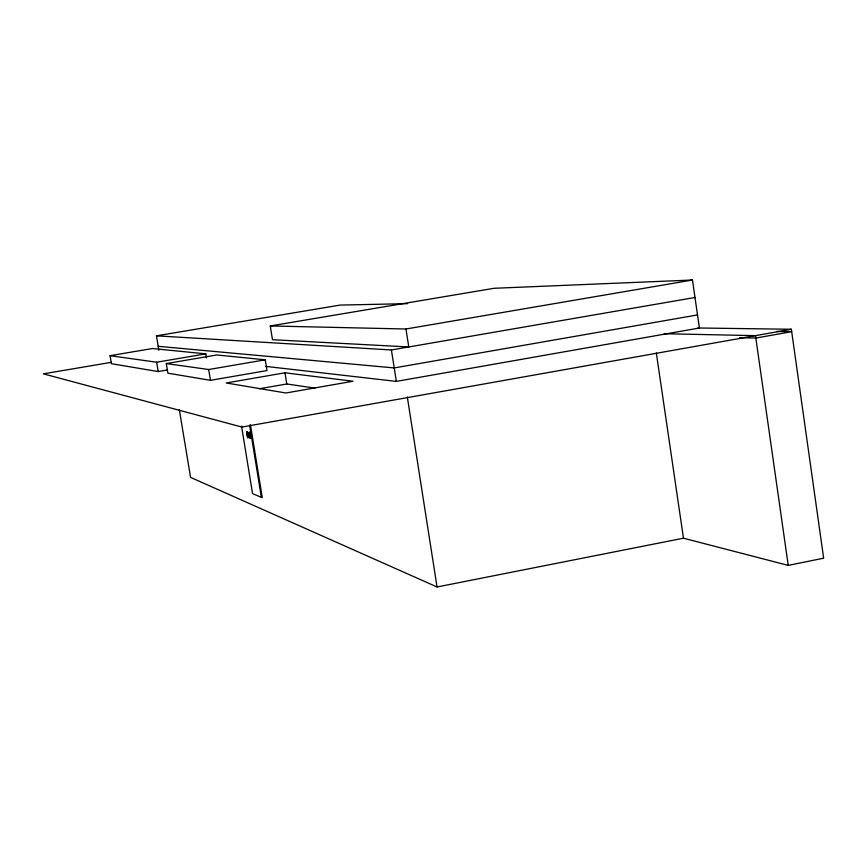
<?xml version="1.0" encoding="UTF-8"?>
<svg xmlns="http://www.w3.org/2000/svg" width="867" height="867" viewBox="0 0 867 867"><rect width="100%" height="100%" fill="white"/><g stroke="black" fill="none" stroke-linecap="round" stroke-linejoin="round"><path stroke-width="1.3" d="M179.328 409.571L190.556 477.381L437.055 586.981L683.467 538.201L788.233 565.392L823.65 558.196L791.354 329.265L697.946 327.986M791.354 329.265L241.958 427.063L43.35 373.84L111.269 362.341M697.512 314.938L394.225 367.933L158.195 346.312M265.801 366.394L396.338 381.393L699.398 328.008L692.462 280.019L494.092 288.288L270.266 325.959L272.487 339.712L408.78 346.963L405.973 329.005L270.266 325.959M210.464 380.331L266.993 370.567L265.259 359.816L216.804 354.971L166.291 363.576L167.884 373.178L210.464 380.331L208.687 369.526L166.291 363.576M158.845 350.246L156.45 335.832L391.407 349.965L694.987 297.489M284.972 372.799L226.211 382.976L285.926 393L353.021 381.242L284.972 372.799L286.771 383.973L314.884 388.134M259.363 388.752L286.771 383.973M208.687 369.526L265.259 359.816M167.494 369.971L158.206 371.553L111.409 363.696L110.066 355.687L156.656 362.222L205.793 353.866L206.444 357.854M405.973 329.005L692.462 280.019M110.066 355.687L152.462 348.534L205.793 353.866M156.45 335.832L340.102 305.086L407.577 303.645M776.799 331.432L791.69 331.671L755.84 338.065L739.724 337.686M664.22 333.719L755.493 335.648L788.233 565.392M246.824 434.465L248.027 434.855M249.219 435.169L250.422 435.505M156.656 362.222L158.206 371.553M250.422 424.808L262.3 497.712L252.557 493.648L241.535 426.109M249.609 425.155L261.368 497.322M249.317 432.221L250.325 438.453A3.165 0.564 79.9 0 0 250.086 433.933A3.165 0.564 79.9 0 0 249.046 433.63A3.165 0.564 79.9 0 0 250.325 438.453M246.922 431.56L247.929 437.759A3.143 0.564 79.9 0 0 247.691 433.283A3.143 0.564 79.9 0 0 246.651 432.936A3.143 0.564 79.9 0 0 247.919 437.748M407.306 396.934L437.055 586.981M391.407 349.965L396.338 381.393M656.33 352.967L683.467 538.201"/></g></svg>
